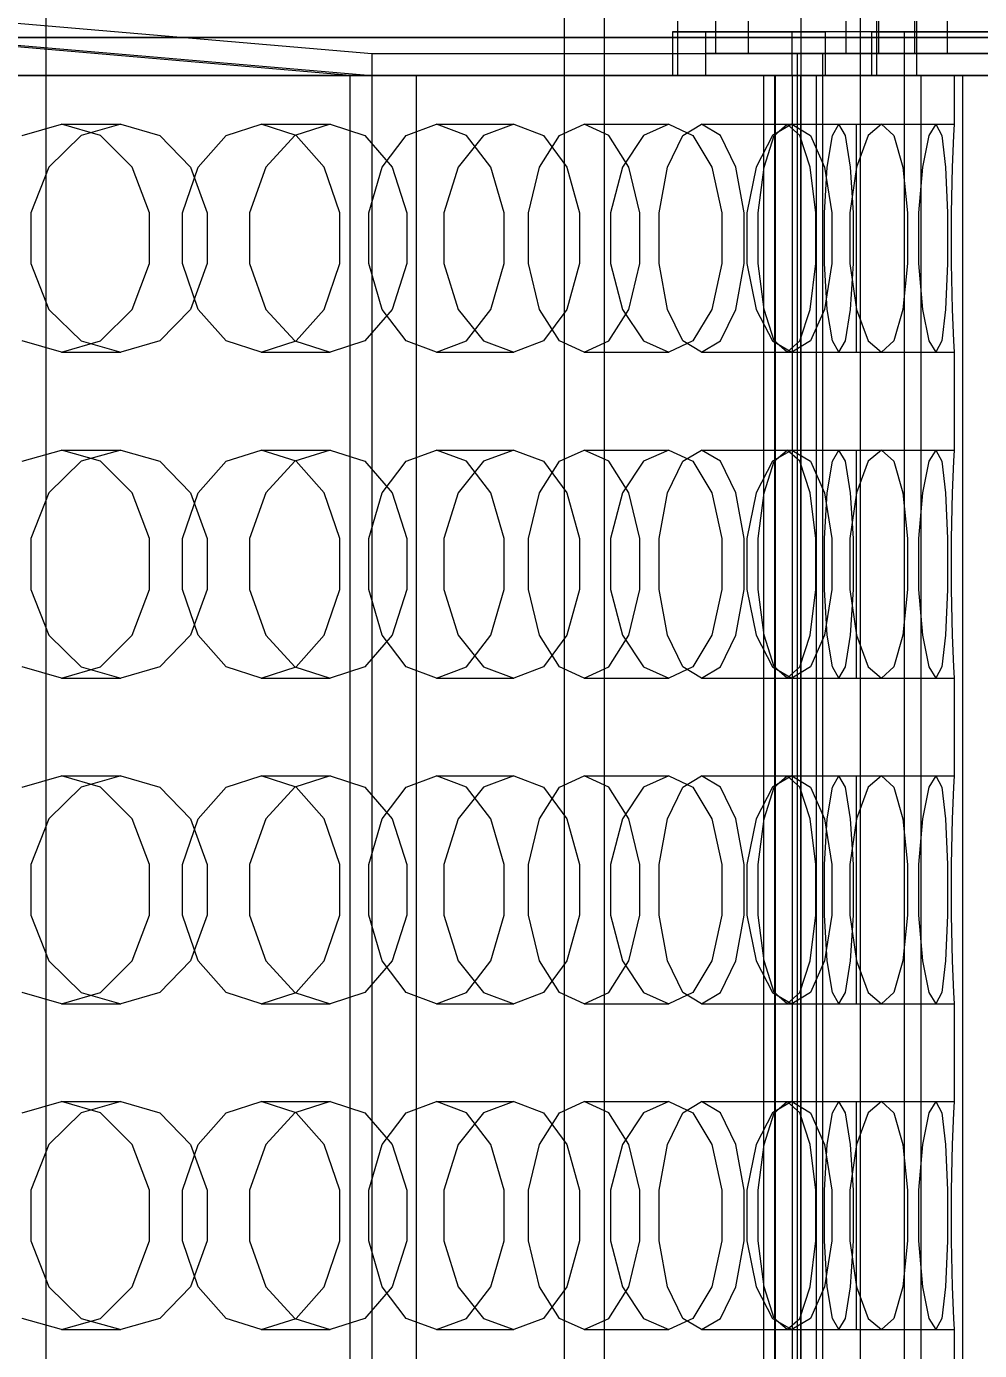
# Model space of a CAD drawing. Header units: millimetres. Extents: x -1970 to 34302, y -65268 to 6837.
# Drawn here: x 25549.6 to 25725.1, y -18034.8 to -17791 of the extents above; entities that cross this region are included whole.
import ezdxf

# ---------------------------------------------------------------- set-up
doc = ezdxf.new("R2010")
doc.units = ezdxf.units.MM
for name, color, linetype, lineweight in [('COTAS_P', 1, 'Continuous', 0), ('superior_briquetadora', 7, 'Continuous', 0), ('superior_C02', 7, 'Continuous', 0), ('superior_C02-briq', 7, 'Continuous', 0), ('superior_C05', 7, 'Continuous', 0)]:
    doc.layers.add(name, color=color, linetype=linetype, lineweight=lineweight)
doc.dimstyles.new('R19_100', dxfattribs={"dimtxt": 250, "dimasz": 150, "dimexe": 150, "dimexo": 80, "dimgap": 100, "dimtad": 1, "dimtih": 1, "dimtoh": 1, "dimdsep": 46, "dimcen": 0.09, "dimadec": 0, "dimazin": 0, "dimtfac": 1, "dimtdec": 4, "dimtofl": 0, "dimtmove": 0, "dimatfit": 3, "dimfxl": 1, "dimtolj": 1, "dimtzin": 0, "dimarcsym": 0})

# ---------------------------------------------------------------- blocks, each defined once
blk = doc.blocks.new('*D23')
at = {"layer": 'COTAS_P', "color": 0, "lineweight": -2, "transparency": 16777216}
for p, q in [((25128.19, -17920), (25128.19, -16950)), ((27628.19, -17920), (27628.19, -16950)), ((25278.19, -17100), (27478.19, -17100))]:
    blk.add_line(p, q, dxfattribs=at)
at = {"layer": 'COTAS_P', "color": 0, "transparency": 16777216}
for points in [[(25278.19, -17075), (25278.19, -17125), (25128.19, -17100)], [(27478.19, -17075), (27478.19, -17125), (27628.19, -17100)]]:
    blk.add_solid(points, dxfattribs=at)
at = {"layer": 'Defpoints', "color": 0, "transparency": 16777216}
for p in [(27628.19, -17100), (25128.19, -18000), (27628.19, -18000)]:
    blk.add_point(p, dxfattribs=at)

msp = doc.modelspace()

# ---------------------------------------------------------------- linework, layer by layer
at = {"layer": 'superior_briquetadora'}
for p, q in [((25531.187, -17789), (25613.187, -17796)), ((25669.542, -17792), (25669.542, -17790)), ((25676.542, -17796), (25676.542, -17790)), ((25682.542, -17790), (25682.542, -17796)), ((25700.542, -17796), (25700.542, -17790)), ((25706.187, -17792), (25706.187, -17790)), ((25706.542, -17790), (25706.542, -17796)), ((25713.187, -17796), (25713.187, -17790)), ((25713.542, -17790), (25713.542, -17792)), ((25719.187, -17790), (25719.187, -17796)), ((25609.187, -17800), (25527.187, -17793)), ((25928.187, -17793), (25528.187, -17793)), ((25531.187, -17793), (25613.187, -17800)), ((25531.187, -17793), (25925.187, -17793)), ((25668.561, -17792), (25690.547, -17792)), ((25674.689, -17792), (25668.561, -17792)), ((25668.561, -17792), (25668.561, -17800)), ((25713.542, -17792), (25669.542, -17792)), ((25669.542, -17800), (25669.542, -17792)), ((25696.676, -17792), (25674.689, -17792)), ((25674.689, -17800), (25674.689, -17792)), ((25690.547, -17792), (25696.676, -17792)), ((25690.547, -17792), (25690.547, -17800)), ((25696.676, -17792), (25696.676, -17800)), ((25705.205, -17792), (25890.537, -17792)), ((25711.334, -17792), (25705.205, -17792)), ((25705.205, -17792), (25705.205, -17800)), ((25750.187, -17792), (25706.187, -17792)), ((25706.187, -17800), (25706.187, -17792)), ((25896.665, -17792), (25711.334, -17792)), ((25711.334, -17800), (25711.334, -17792)), ((25713.542, -17792), (25713.542, -17800)), ((25613.187, -17796), (25843.187, -17796)), ((25613.187, -17796), (25613.187, -17800)), ((25613.187, -17796), (25696.187, -17796)), ((25711.334, -17796), (25674.689, -17796)), ((25674.689, -17796), (25691.542, -17796)), ((25674.689, -17800), (25674.689, -17796)), ((25682.542, -17796), (25676.542, -17796)), ((25691.542, -17796), (25728.187, -17796)), ((25691.542, -17796), (25691.542, -17800)), ((25696.187, -17796), (25760.187, -17796)), ((25696.187, -17796), (25696.187, -17800)), ((25706.542, -17796), (25700.542, -17796)), ((25901.808, -17796), (25711.334, -17796)), ((25711.334, -17796), (25728.187, -17796)), ((25711.334, -17800), (25711.334, -17796)), ((25719.187, -17796), (25713.187, -17796)), ((25535.673, -17800), (25552.267, -17800)), ((25555.995, -17800), (25537.418, -17800)), ((25551.7, -17800), (25537.777, -17800)), ((25538.597, -17800), (25552.439, -17800)), ((25538.955, -17800), (25557.457, -17800)), ((25559.216, -17800), (25544.617, -17800)), ((25562.947, -17800), (25551.7, -17800)), ((25552.267, -17800), (25568.285, -17800)), ((25552.439, -17800), (25563.459, -17800)), ((25572.829, -17800), (25555.995, -17800)), ((25557.457, -17800), (25574.073, -17800)), ((25576.437, -17800), (25559.216, -17800)), ((25569.29, -17800), (25562.947, -17800)), ((25563.459, -17800), (25569.473, -17800)), ((25568.285, -17800), (25583.687, -17800)), ((25569.473, -17800), (25569.29, -17800)), ((25586.272, -17800), (25572.829, -17800)), ((25574.073, -17800), (25587.175, -17800)), ((25593.657, -17800), (25576.437, -17800)), ((25583.687, -17800), (25598.434, -17800)), ((25595.008, -17800), (25586.272, -17800)), ((25587.175, -17800), (25595.483, -17800)), ((25608.256, -17800), (25593.657, -17800)), ((25598.182, -17800), (25595.008, -17800)), ((25595.483, -17800), (25598.182, -17800)), ((25598.434, -17800), (25612.487, -17800)), ((25618.011, -17800), (25608.256, -17800)), ((25609.187, -18160), (25609.187, -17800)), ((25609.187, -17800), (25613.187, -17800)), ((25692.187, -17800), (25609.187, -17800)), ((25612.487, -17800), (25625.809, -17800)), ((25613.187, -17800), (25613.187, -18160)), ((25843.187, -17800), (25613.187, -17800)), ((25613.187, -17800), (25696.187, -17800)), ((25621.437, -17800), (25618.011, -17800)), ((25621.437, -18160), (25621.437, -17800)), ((25625.809, -17800), (25638.368, -17800)), ((25638.368, -17800), (25650.131, -17800)), ((25650.131, -17800), (25661.067, -17800)), ((25661.067, -17800), (25671.149, -17800)), ((25690.547, -17800), (25668.561, -17800)), ((25668.561, -17800), (25674.689, -17800)), ((25713.542, -17800), (25669.542, -17800)), ((25671.149, -17800), (25680.35, -17800)), ((25674.689, -17800), (25711.334, -17800)), ((25691.542, -17800), (25674.689, -17800)), ((25674.689, -17800), (25696.676, -17800)), ((25680.35, -17800), (25688.648, -17800)), ((25685.413, -17800), (25722.058, -17800)), ((25685.413, -18160), (25685.413, -17800)), ((25685.413, -17800), (25691.542, -17800)), ((25687.395, -17800), (25714.398, -17800)), ((25687.395, -18160), (25687.395, -17800)), ((25687.395, -17800), (25695.055, -17800)), ((25687.545, -17800), (25711.334, -17800)), ((25687.545, -18160), (25687.545, -17800)), ((25687.545, -17800), (25690.609, -17800)), ((25688.648, -17800), (25696.02, -17800)), ((25696.676, -17800), (25690.547, -17800)), ((25714.398, -17800), (25690.609, -17800)), ((25690.609, -17800), (25690.609, -18160)), ((25728.187, -17800), (25691.542, -17800)), ((25691.542, -17800), (25691.542, -18160)), ((25692.187, -18160), (25692.187, -17800)), ((25692.187, -17800), (25696.187, -17800)), ((25722.058, -17800), (25695.055, -17800)), ((25695.055, -17800), (25695.055, -18160)), ((25696.02, -17800), (25702.448, -17800)), ((25696.187, -17800), (25696.187, -18160)), ((25760.187, -17800), (25696.187, -17800)), ((25702.448, -17800), (25707.915, -17800)), ((25890.537, -17800), (25705.205, -17800)), ((25705.205, -17800), (25711.334, -17800)), ((25750.187, -17800), (25706.187, -17800)), ((25707.915, -17800), (25712.407, -17800)), ((25711.334, -17800), (25901.808, -17800)), ((25711.334, -18160), (25711.334, -17800)), ((25711.334, -17800), (25714.398, -17800)), ((25728.187, -17800), (25711.334, -17800)), ((25711.334, -17800), (25896.665, -17800)), ((25712.407, -17800), (25715.913, -17800)), ((25714.398, -17800), (25909.371, -17800)), ((25714.398, -18160), (25714.398, -17800)), ((25714.398, -17800), (25722.058, -17800)), ((25904.872, -17800), (25714.398, -17800)), ((25715.913, -17800), (25718.424, -17800)), ((25718.424, -17800), (25719.933, -17800)), ((25719.933, -17800), (25720.437, -17800)), ((25720.437, -17800), (25720.437, -17809)), ((25722.058, -17800), (25926.674, -17800)), ((25722.058, -18160), (25722.058, -17800)), ((25722.058, -17800), (25728.187, -17800)), ((25917.032, -17800), (25722.058, -17800)), ((25548.787, -17811.08), (25556.016, -17809)), ((25556.016, -17809), (25566.973, -17809)), ((25563.244, -17811.08), (25556.016, -17809)), ((25566.973, -17809), (25559.679, -17811.08)), ((25566.973, -17809), (25574.138, -17811.08)), ((25586.378, -17811.08), (25592.821, -17809)), ((25592.821, -17809), (25605.549, -17809)), ((25599.264, -17811.08), (25592.821, -17809)), ((25605.549, -17809), (25599.031, -17811.08)), ((25605.549, -17809), (25611.918, -17811.08)), ((25619.552, -17811.08), (25625.099, -17809)), ((25625.099, -17809), (25639.379, -17809)), ((25630.646, -17811.08), (25625.099, -17809)), ((25639.379, -17809), (25633.748, -17811.08)), ((25639.379, -17809), (25644.843, -17811.08)), ((25647.741, -17811.08), (25652.297, -17809)), ((25652.297, -17809), (25667.885, -17809)), ((25656.852, -17811.08), (25652.297, -17809)), ((25667.885, -17809), (25663.237, -17811.08)), ((25667.885, -17809), (25672.35, -17811.08)), ((25670.462, -17811.08), (25673.948, -17809)), ((25673.948, -17809), (25690.578, -17809)), ((25677.435, -17811.08), (25673.948, -17809)), ((25690.578, -17809), (25686.993, -17811.08)), ((25687.326, -17811.08), (25689.684, -17809)), ((25689.684, -17809), (25707.071, -17809)), ((25692.043, -17811.08), (25689.684, -17809)), ((25690.578, -17809), (25693.968, -17811.08)), ((25698.046, -17811.08), (25699.235, -17809)), ((25699.235, -17809), (25717.081, -17809)), ((25700.424, -17811.08), (25699.235, -17809)), ((25702.437, -17809), (25720.437, -17809)), ((25702.437, -17811.08), (25702.437, -17809)), ((25707.071, -17809), (25704.61, -17811.08)), ((25707.071, -17809), (25709.327, -17811.08)), ((25717.081, -17809), (25715.786, -17811.08)), ((25717.081, -17809), (25718.165, -17811.08)), ((25720.437, -17809), (25720.331, -17811.08)), ((25559.679, -17811.08), (25553.738, -17816.906)), ((25569.041, -17816.907), (25563.244, -17811.08)), ((25574.138, -17811.08), (25579.79, -17816.906)), ((25581.212, -17816.907), (25586.378, -17811.08)), ((25599.031, -17811.08), (25593.697, -17816.906)), ((25604.431, -17816.907), (25599.264, -17811.08)), ((25611.918, -17811.08), (25616.916, -17816.906)), ((25615.104, -17816.907), (25619.552, -17811.08)), ((25633.748, -17811.08), (25629.112, -17816.906)), ((25635.094, -17816.907), (25630.646, -17811.08)), ((25644.087, -17816.907), (25647.741, -17811.08)), ((25644.843, -17811.08), (25649.102, -17816.906)), ((25660.506, -17816.907), (25656.852, -17811.08)), ((25663.237, -17811.08), (25659.378, -17816.906)), ((25667.665, -17816.907), (25670.462, -17811.08)), ((25672.35, -17811.08), (25675.797, -17816.906)), ((25680.232, -17816.907), (25677.435, -17811.08)), ((25686.993, -17811.08), (25683.978, -17816.906)), ((25685.435, -17816.907), (25687.326, -17811.08)), ((25693.934, -17816.907), (25692.043, -17811.08)), ((25693.968, -17811.08), (25696.544, -17816.906)), ((25697.092, -17816.907), (25698.046, -17811.08)), ((25701.378, -17816.907), (25700.424, -17811.08)), ((25702.437, -17816.907), (25702.437, -17811.08)), ((25704.61, -17811.08), (25702.49, -17816.906)), ((25709.327, -17811.08), (25710.988, -17816.906)), ((25715.786, -17811.08), (25714.597, -17816.906)), ((25718.165, -17811.08), (25718.883, -17816.906)), ((25720.331, -17811.08), (25720.093, -17816.906)), ((25553.738, -17816.906), (25550.405, -17825.326)), ((25572.258, -17825.327), (25569.041, -17816.907)), ((25578.344, -17825.327), (25581.212, -17816.907)), ((25579.79, -17816.906), (25582.89, -17825.326)), ((25593.697, -17816.906), (25590.694, -17825.326)), ((25607.298, -17825.327), (25604.431, -17816.907)), ((25612.636, -17825.327), (25615.104, -17816.907)), ((25616.916, -17816.906), (25619.648, -17825.326)), ((25629.112, -17816.906), (25626.492, -17825.326)), ((25637.563, -17825.327), (25635.094, -17816.907)), ((25642.06, -17825.327), (25644.087, -17816.907)), ((25649.102, -17816.906), (25651.419, -17825.326)), ((25659.378, -17816.906), (25657.185, -17825.326)), ((25662.533, -17825.327), (25660.506, -17816.907)), ((25666.114, -17825.327), (25667.665, -17816.907)), ((25675.797, -17816.906), (25677.659, -17825.326)), ((25681.783, -17825.327), (25680.232, -17816.907)), ((25683.978, -17816.906), (25682.25, -17825.326)), ((25684.385, -17825.327), (25685.435, -17816.907)), ((25694.983, -17825.327), (25693.934, -17816.907)), ((25696.544, -17816.906), (25697.919, -17825.326)), ((25696.562, -17825.327), (25697.092, -17816.907)), ((25702.49, -17816.906), (25701.256, -17825.326)), ((25701.907, -17825.327), (25701.378, -17816.907)), ((25702.437, -17825.327), (25702.437, -17816.907)), ((25710.988, -17816.906), (25711.853, -17825.326)), ((25714.597, -17816.906), (25713.878, -17825.326)), ((25718.883, -17816.906), (25719.223, -17825.326)), ((25720.093, -17816.906), (25719.902, -17825.326)), ((25550.405, -17825.326), (25550.405, -17834.674)), ((25572.258, -17834.673), (25572.258, -17825.327)), ((25578.344, -17834.673), (25578.344, -17825.327)), ((25582.89, -17825.326), (25582.89, -17834.674)), ((25590.694, -17825.326), (25590.694, -17834.674)), ((25607.298, -17834.673), (25607.298, -17825.327)), ((25612.636, -17834.673), (25612.636, -17825.327)), ((25619.648, -17825.326), (25619.648, -17834.674)), ((25626.492, -17825.326), (25626.492, -17834.674)), ((25637.563, -17834.673), (25637.563, -17825.327)), ((25642.06, -17834.673), (25642.06, -17825.327)), ((25651.419, -17825.326), (25651.419, -17834.674)), ((25657.185, -17825.326), (25657.185, -17834.674)), ((25662.533, -17834.673), (25662.533, -17825.327)), ((25666.114, -17834.673), (25666.114, -17825.327)), ((25677.659, -17825.326), (25677.659, -17834.674)), ((25681.783, -17834.673), (25681.783, -17825.327)), ((25682.25, -17825.326), (25682.25, -17834.674)), ((25684.385, -17834.673), (25684.385, -17825.327)), ((25694.983, -17834.673), (25694.983, -17825.327)), ((25696.562, -17834.673), (25696.562, -17825.327)), ((25697.919, -17825.326), (25697.919, -17834.674)), ((25701.256, -17825.326), (25701.256, -17834.674)), ((25701.907, -17834.673), (25701.907, -17825.327)), ((25702.437, -17834.673), (25702.437, -17825.327)), ((25711.853, -17825.326), (25711.853, -17834.674)), ((25713.878, -17825.326), (25713.878, -17834.674)), ((25719.223, -17825.326), (25719.223, -17834.674)), ((25719.902, -17825.326), (25719.902, -17834.674)), ((25550.405, -17834.674), (25553.738, -17843.094)), ((25569.041, -17843.093), (25572.258, -17834.673)), ((25581.212, -17843.093), (25578.344, -17834.673)), ((25582.89, -17834.674), (25579.79, -17843.094)), ((25590.694, -17834.674), (25593.697, -17843.094)), ((25604.431, -17843.093), (25607.298, -17834.673)), ((25615.104, -17843.093), (25612.636, -17834.673)), ((25619.648, -17834.674), (25616.916, -17843.094)), ((25626.492, -17834.674), (25629.112, -17843.094)), ((25635.094, -17843.093), (25637.563, -17834.673)), ((25644.087, -17843.093), (25642.06, -17834.673)), ((25651.419, -17834.674), (25649.102, -17843.094)), ((25657.185, -17834.674), (25659.378, -17843.094)), ((25660.506, -17843.093), (25662.533, -17834.673)), ((25667.665, -17843.093), (25666.114, -17834.673)), ((25677.659, -17834.674), (25675.797, -17843.094)), ((25680.232, -17843.093), (25681.783, -17834.673)), ((25682.25, -17834.674), (25683.978, -17843.094)), ((25685.435, -17843.093), (25684.385, -17834.673)), ((25693.934, -17843.093), (25694.983, -17834.673)), ((25697.919, -17834.674), (25696.544, -17843.094)), ((25697.092, -17843.093), (25696.562, -17834.673)), ((25701.256, -17834.674), (25702.49, -17843.094)), ((25701.378, -17843.093), (25701.907, -17834.673)), ((25702.437, -17843.093), (25702.437, -17834.673)), ((25711.853, -17834.674), (25710.988, -17843.094)), ((25713.878, -17834.674), (25714.597, -17843.094)), ((25719.223, -17834.674), (25718.883, -17843.094)), ((25719.902, -17834.674), (25720.093, -17843.094)), ((25553.738, -17843.094), (25559.679, -17848.92)), ((25563.244, -17848.92), (25569.041, -17843.093)), ((25579.79, -17843.094), (25574.138, -17848.92)), ((25586.378, -17848.92), (25581.212, -17843.093)), ((25593.697, -17843.094), (25599.031, -17848.92)), ((25599.264, -17848.92), (25604.431, -17843.093)), ((25616.916, -17843.094), (25611.918, -17848.92)), ((25619.552, -17848.92), (25615.104, -17843.093)), ((25629.112, -17843.094), (25633.748, -17848.92)), ((25630.646, -17848.92), (25635.094, -17843.093)), ((25647.741, -17848.92), (25644.087, -17843.093)), ((25649.102, -17843.094), (25644.843, -17848.92)), ((25656.852, -17848.92), (25660.506, -17843.093)), ((25659.378, -17843.094), (25663.237, -17848.92)), ((25670.462, -17848.92), (25667.665, -17843.093)), ((25675.797, -17843.094), (25672.35, -17848.92)), ((25677.435, -17848.92), (25680.232, -17843.093)), ((25683.978, -17843.094), (25686.993, -17848.92)), ((25687.326, -17848.92), (25685.435, -17843.093)), ((25692.043, -17848.92), (25693.934, -17843.093)), ((25696.544, -17843.094), (25693.968, -17848.92)), ((25698.046, -17848.92), (25697.092, -17843.093)), ((25700.424, -17848.92), (25701.378, -17843.093)), ((25702.437, -17848.92), (25702.437, -17843.093)), ((25702.49, -17843.094), (25704.61, -17848.92)), ((25710.988, -17843.094), (25709.327, -17848.92)), ((25714.597, -17843.094), (25715.786, -17848.92)), ((25718.883, -17843.094), (25718.165, -17848.92)), ((25720.093, -17843.094), (25720.331, -17848.92)), ((25556.016, -17851), (25548.787, -17848.92)), ((25556.016, -17851), (25563.244, -17848.92)), ((25559.679, -17848.92), (25566.973, -17851)), ((25574.138, -17848.92), (25566.973, -17851)), ((25592.821, -17851), (25586.378, -17848.92)), ((25592.821, -17851), (25599.264, -17848.92)), ((25599.031, -17848.92), (25605.549, -17851)), ((25611.918, -17848.92), (25605.549, -17851)), ((25625.099, -17851), (25619.552, -17848.92)), ((25625.099, -17851), (25630.646, -17848.92)), ((25633.748, -17848.92), (25639.379, -17851)), ((25644.843, -17848.92), (25639.379, -17851)), ((25652.297, -17851), (25647.741, -17848.92)), ((25652.297, -17851), (25656.852, -17848.92)), ((25663.237, -17848.92), (25667.885, -17851)), ((25672.35, -17848.92), (25667.885, -17851)), ((25673.948, -17851), (25670.462, -17848.92)), ((25673.948, -17851), (25677.435, -17848.92)), ((25686.993, -17848.92), (25690.578, -17851)), ((25689.684, -17851), (25687.326, -17848.92)), ((25689.684, -17851), (25692.043, -17848.92)), ((25693.968, -17848.92), (25690.578, -17851)), ((25699.235, -17851), (25698.046, -17848.92)), ((25699.235, -17851), (25700.424, -17848.92)), ((25702.437, -17851), (25702.437, -17848.92)), ((25704.61, -17848.92), (25707.071, -17851)), ((25709.327, -17848.92), (25707.071, -17851)), ((25715.786, -17848.92), (25717.081, -17851)), ((25718.165, -17848.92), (25717.081, -17851)), ((25720.331, -17848.92), (25720.437, -17851)), ((25556.016, -17851), (25566.973, -17851)), ((25592.821, -17851), (25605.549, -17851)), ((25625.099, -17851), (25639.379, -17851)), ((25652.297, -17851), (25667.885, -17851)), ((25673.948, -17851), (25690.578, -17851)), ((25689.684, -17851), (25707.071, -17851)), ((25699.235, -17851), (25717.081, -17851)), ((25702.437, -17851), (25720.437, -17851)), ((25720.437, -17851), (25720.437, -17869)), ((25548.787, -17871.08), (25556.016, -17869)), ((25559.679, -17871.08), (25553.738, -17876.906)), ((25556.016, -17869), (25566.973, -17869)), ((25563.244, -17871.08), (25556.016, -17869)), ((25566.973, -17869), (25559.679, -17871.08)), ((25569.041, -17876.907), (25563.244, -17871.08)), ((25566.973, -17869), (25574.138, -17871.08)), ((25574.138, -17871.08), (25579.79, -17876.906)), ((25581.212, -17876.907), (25586.378, -17871.08)), ((25586.378, -17871.08), (25592.821, -17869)), ((25592.821, -17869), (25605.549, -17869)), ((25599.264, -17871.08), (25592.821, -17869)), ((25599.031, -17871.08), (25593.697, -17876.906)), ((25605.549, -17869), (25599.031, -17871.08)), ((25604.431, -17876.907), (25599.264, -17871.08)), ((25605.549, -17869), (25611.918, -17871.08)), ((25611.918, -17871.08), (25616.916, -17876.906)), ((25615.104, -17876.907), (25619.552, -17871.08)), ((25619.552, -17871.08), (25625.099, -17869)), ((25625.099, -17869), (25639.379, -17869)), ((25630.646, -17871.08), (25625.099, -17869)), ((25633.748, -17871.08), (25629.112, -17876.906)), ((25635.094, -17876.907), (25630.646, -17871.08)), ((25639.379, -17869), (25633.748, -17871.08)), ((25639.379, -17869), (25644.843, -17871.08)), ((25644.087, -17876.907), (25647.741, -17871.08)), ((25644.843, -17871.08), (25649.102, -17876.906)), ((25647.741, -17871.08), (25652.297, -17869)), ((25652.297, -17869), (25667.885, -17869)), ((25656.852, -17871.08), (25652.297, -17869)), ((25660.506, -17876.907), (25656.852, -17871.08)), ((25663.237, -17871.08), (25659.378, -17876.906)), ((25667.885, -17869), (25663.237, -17871.08)), ((25667.665, -17876.907), (25670.462, -17871.08)), ((25667.885, -17869), (25672.35, -17871.08)), ((25670.462, -17871.08), (25673.948, -17869)), ((25672.35, -17871.08), (25675.797, -17876.906)), ((25673.948, -17869), (25690.578, -17869)), ((25677.435, -17871.08), (25673.948, -17869)), ((25680.232, -17876.907), (25677.435, -17871.08)), ((25686.993, -17871.08), (25683.978, -17876.906)), ((25685.435, -17876.907), (25687.326, -17871.08)), ((25690.578, -17869), (25686.993, -17871.08)), ((25687.326, -17871.08), (25689.684, -17869)), ((25689.684, -17869), (25707.071, -17869)), ((25692.043, -17871.08), (25689.684, -17869)), ((25690.578, -17869), (25693.968, -17871.08)), ((25693.934, -17876.907), (25692.043, -17871.08)), ((25693.968, -17871.08), (25696.544, -17876.906)), ((25697.092, -17876.907), (25698.046, -17871.08)), ((25698.046, -17871.08), (25699.235, -17869)), ((25699.235, -17869), (25717.081, -17869)), ((25700.424, -17871.08), (25699.235, -17869)), ((25701.378, -17876.907), (25700.424, -17871.08)), ((25702.437, -17869), (25720.437, -17869)), ((25702.437, -17871.08), (25702.437, -17869)), ((25702.437, -17876.907), (25702.437, -17871.08)), ((25704.61, -17871.08), (25702.49, -17876.906)), ((25707.071, -17869), (25704.61, -17871.08)), ((25707.071, -17869), (25709.327, -17871.08)), ((25709.327, -17871.08), (25710.988, -17876.906)), ((25715.786, -17871.08), (25714.597, -17876.906)), ((25717.081, -17869), (25715.786, -17871.08)), ((25717.081, -17869), (25718.165, -17871.08)), ((25718.165, -17871.08), (25718.883, -17876.906)), ((25720.331, -17871.08), (25720.093, -17876.906)), ((25720.437, -17869), (25720.331, -17871.08)), ((25553.738, -17876.906), (25550.405, -17885.326)), ((25572.258, -17885.327), (25569.041, -17876.907)), ((25578.344, -17885.327), (25581.212, -17876.907)), ((25579.79, -17876.906), (25582.89, -17885.326)), ((25593.697, -17876.906), (25590.694, -17885.326)), ((25607.298, -17885.327), (25604.431, -17876.907)), ((25612.636, -17885.327), (25615.104, -17876.907)), ((25616.916, -17876.906), (25619.648, -17885.326)), ((25629.112, -17876.906), (25626.492, -17885.326)), ((25637.563, -17885.327), (25635.094, -17876.907)), ((25642.06, -17885.327), (25644.087, -17876.907)), ((25649.102, -17876.906), (25651.419, -17885.326)), ((25659.378, -17876.906), (25657.185, -17885.326)), ((25662.533, -17885.327), (25660.506, -17876.907)), ((25666.114, -17885.327), (25667.665, -17876.907)), ((25675.797, -17876.906), (25677.659, -17885.326)), ((25681.783, -17885.327), (25680.232, -17876.907)), ((25683.978, -17876.906), (25682.25, -17885.326)), ((25684.385, -17885.327), (25685.435, -17876.907)), ((25694.983, -17885.327), (25693.934, -17876.907)), ((25696.544, -17876.906), (25697.919, -17885.326)), ((25696.562, -17885.327), (25697.092, -17876.907)), ((25702.49, -17876.906), (25701.256, -17885.326)), ((25701.907, -17885.327), (25701.378, -17876.907)), ((25702.437, -17885.327), (25702.437, -17876.907)), ((25710.988, -17876.906), (25711.853, -17885.326)), ((25714.597, -17876.906), (25713.878, -17885.326)), ((25718.883, -17876.906), (25719.223, -17885.326)), ((25720.093, -17876.906), (25719.902, -17885.326)), ((25550.405, -17885.326), (25550.405, -17894.674)), ((25572.258, -17894.673), (25572.258, -17885.327)), ((25578.344, -17894.673), (25578.344, -17885.327)), ((25582.89, -17885.326), (25582.89, -17894.674)), ((25590.694, -17885.326), (25590.694, -17894.674)), ((25607.298, -17894.673), (25607.298, -17885.327)), ((25612.636, -17894.673), (25612.636, -17885.327)), ((25619.648, -17885.326), (25619.648, -17894.674)), ((25626.492, -17885.326), (25626.492, -17894.674)), ((25637.563, -17894.673), (25637.563, -17885.327)), ((25642.06, -17894.673), (25642.06, -17885.327)), ((25651.419, -17885.326), (25651.419, -17894.674)), ((25657.185, -17885.326), (25657.185, -17894.674)), ((25662.533, -17894.673), (25662.533, -17885.327)), ((25666.114, -17894.673), (25666.114, -17885.327)), ((25677.659, -17885.326), (25677.659, -17894.674)), ((25681.783, -17894.673), (25681.783, -17885.327)), ((25682.25, -17885.326), (25682.25, -17894.674)), ((25684.385, -17894.673), (25684.385, -17885.327)), ((25694.983, -17894.673), (25694.983, -17885.327)), ((25696.562, -17894.673), (25696.562, -17885.327)), ((25697.919, -17885.326), (25697.919, -17894.674)), ((25701.256, -17885.326), (25701.256, -17894.674)), ((25701.907, -17894.673), (25701.907, -17885.327)), ((25702.437, -17894.673), (25702.437, -17885.327)), ((25711.853, -17885.326), (25711.853, -17894.674)), ((25713.878, -17885.326), (25713.878, -17894.674)), ((25719.223, -17885.326), (25719.223, -17894.674)), ((25719.902, -17885.326), (25719.902, -17894.674)), ((25550.405, -17894.674), (25553.738, -17903.094)), ((25569.041, -17903.093), (25572.258, -17894.673)), ((25581.212, -17903.093), (25578.344, -17894.673)), ((25582.89, -17894.674), (25579.79, -17903.094)), ((25590.694, -17894.674), (25593.697, -17903.094)), ((25604.431, -17903.093), (25607.298, -17894.673)), ((25615.104, -17903.093), (25612.636, -17894.673)), ((25619.648, -17894.674), (25616.916, -17903.094)), ((25626.492, -17894.674), (25629.112, -17903.094)), ((25635.094, -17903.093), (25637.563, -17894.673)), ((25644.087, -17903.093), (25642.06, -17894.673)), ((25651.419, -17894.674), (25649.102, -17903.094)), ((25657.185, -17894.674), (25659.378, -17903.094)), ((25660.506, -17903.093), (25662.533, -17894.673)), ((25667.665, -17903.093), (25666.114, -17894.673)), ((25677.659, -17894.674), (25675.797, -17903.094)), ((25680.232, -17903.093), (25681.783, -17894.673)), ((25682.25, -17894.674), (25683.978, -17903.094)), ((25685.435, -17903.093), (25684.385, -17894.673)), ((25693.934, -17903.093), (25694.983, -17894.673)), ((25697.919, -17894.674), (25696.544, -17903.094)), ((25697.092, -17903.093), (25696.562, -17894.673)), ((25701.256, -17894.674), (25702.49, -17903.094)), ((25701.378, -17903.093), (25701.907, -17894.673)), ((25702.437, -17903.093), (25702.437, -17894.673)), ((25711.853, -17894.674), (25710.988, -17903.094)), ((25713.878, -17894.674), (25714.597, -17903.094)), ((25719.223, -17894.674), (25718.883, -17903.094)), ((25719.902, -17894.674), (25720.093, -17903.094)), ((25553.738, -17903.094), (25559.679, -17908.92)), ((25563.244, -17908.92), (25569.041, -17903.093)), ((25579.79, -17903.094), (25574.138, -17908.92)), ((25586.378, -17908.92), (25581.212, -17903.093)), ((25593.697, -17903.094), (25599.031, -17908.92)), ((25599.264, -17908.92), (25604.431, -17903.093)), ((25616.916, -17903.094), (25611.918, -17908.92)), ((25619.552, -17908.92), (25615.104, -17903.093)), ((25629.112, -17903.094), (25633.748, -17908.92)), ((25630.646, -17908.92), (25635.094, -17903.093)), ((25647.741, -17908.92), (25644.087, -17903.093)), ((25649.102, -17903.094), (25644.843, -17908.92)), ((25656.852, -17908.92), (25660.506, -17903.093)), ((25659.378, -17903.094), (25663.237, -17908.92)), ((25670.462, -17908.92), (25667.665, -17903.093)), ((25675.797, -17903.094), (25672.35, -17908.92)), ((25677.435, -17908.92), (25680.232, -17903.093)), ((25683.978, -17903.094), (25686.993, -17908.92)), ((25687.326, -17908.92), (25685.435, -17903.093)), ((25692.043, -17908.92), (25693.934, -17903.093)), ((25696.544, -17903.094), (25693.968, -17908.92)), ((25698.046, -17908.92), (25697.092, -17903.093)), ((25700.424, -17908.92), (25701.378, -17903.093)), ((25702.437, -17908.92), (25702.437, -17903.093)), ((25702.49, -17903.094), (25704.61, -17908.92)), ((25710.988, -17903.094), (25709.327, -17908.92)), ((25714.597, -17903.094), (25715.786, -17908.92)), ((25718.883, -17903.094), (25718.165, -17908.92)), ((25720.093, -17903.094), (25720.331, -17908.92)), ((25556.016, -17911), (25548.787, -17908.92)), ((25556.016, -17911), (25563.244, -17908.92)), ((25559.679, -17908.92), (25566.973, -17911)), ((25574.138, -17908.92), (25566.973, -17911)), ((25592.821, -17911), (25586.378, -17908.92)), ((25592.821, -17911), (25599.264, -17908.92)), ((25599.031, -17908.92), (25605.549, -17911)), ((25611.918, -17908.92), (25605.549, -17911)), ((25625.099, -17911), (25619.552, -17908.92)), ((25625.099, -17911), (25630.646, -17908.92)), ((25633.748, -17908.92), (25639.379, -17911)), ((25644.843, -17908.92), (25639.379, -17911)), ((25652.297, -17911), (25647.741, -17908.92)), ((25652.297, -17911), (25656.852, -17908.92)), ((25663.237, -17908.92), (25667.885, -17911)), ((25672.35, -17908.92), (25667.885, -17911)), ((25673.948, -17911), (25670.462, -17908.92)), ((25673.948, -17911), (25677.435, -17908.92)), ((25686.993, -17908.92), (25690.578, -17911)), ((25689.684, -17911), (25687.326, -17908.92)), ((25689.684, -17911), (25692.043, -17908.92)), ((25693.968, -17908.92), (25690.578, -17911)), ((25699.235, -17911), (25698.046, -17908.92)), ((25699.235, -17911), (25700.424, -17908.92)), ((25702.437, -17911), (25702.437, -17908.92)), ((25704.61, -17908.92), (25707.071, -17911)), ((25709.327, -17908.92), (25707.071, -17911)), ((25715.786, -17908.92), (25717.081, -17911)), ((25718.165, -17908.92), (25717.081, -17911)), ((25720.331, -17908.92), (25720.437, -17911)), ((25556.016, -17911), (25566.973, -17911)), ((25592.821, -17911), (25605.549, -17911)), ((25625.099, -17911), (25639.379, -17911)), ((25652.297, -17911), (25667.885, -17911)), ((25673.948, -17911), (25690.578, -17911)), ((25689.684, -17911), (25707.071, -17911)), ((25699.235, -17911), (25717.081, -17911)), ((25702.437, -17911), (25720.437, -17911)), ((25720.437, -17911), (25720.437, -17929)), ((25548.787, -17931.08), (25556.016, -17929)), ((25556.016, -17929), (25566.973, -17929)), ((25563.244, -17931.08), (25556.016, -17929)), ((25566.973, -17929), (25559.679, -17931.08)), ((25566.973, -17929), (25574.138, -17931.08)), ((25586.378, -17931.08), (25592.821, -17929)), ((25592.821, -17929), (25605.549, -17929)), ((25599.264, -17931.08), (25592.821, -17929)), ((25605.549, -17929), (25599.031, -17931.08)), ((25605.549, -17929), (25611.918, -17931.08)), ((25619.552, -17931.08), (25625.099, -17929)), ((25625.099, -17929), (25639.379, -17929)), ((25630.646, -17931.08), (25625.099, -17929)), ((25639.379, -17929), (25633.748, -17931.08)), ((25639.379, -17929), (25644.843, -17931.08)), ((25647.741, -17931.08), (25652.297, -17929)), ((25652.297, -17929), (25667.885, -17929)), ((25656.852, -17931.08), (25652.297, -17929)), ((25667.885, -17929), (25663.237, -17931.08)), ((25667.885, -17929), (25672.35, -17931.08)), ((25670.462, -17931.08), (25673.948, -17929)), ((25673.948, -17929), (25690.578, -17929)), ((25677.435, -17931.08), (25673.948, -17929)), ((25690.578, -17929), (25686.993, -17931.08)), ((25687.326, -17931.08), (25689.684, -17929)), ((25689.684, -17929), (25707.071, -17929)), ((25692.043, -17931.08), (25689.684, -17929)), ((25690.578, -17929), (25693.968, -17931.08)), ((25698.046, -17931.08), (25699.235, -17929)), ((25699.235, -17929), (25717.081, -17929)), ((25700.424, -17931.08), (25699.235, -17929)), ((25702.437, -17929), (25720.437, -17929)), ((25702.437, -17931.08), (25702.437, -17929)), ((25707.071, -17929), (25704.61, -17931.08)), ((25707.071, -17929), (25709.327, -17931.08)), ((25717.081, -17929), (25715.786, -17931.08)), ((25717.081, -17929), (25718.165, -17931.08)), ((25720.437, -17929), (25720.331, -17931.08)), ((25559.679, -17931.08), (25553.738, -17936.906)), ((25569.041, -17936.907), (25563.244, -17931.08)), ((25574.138, -17931.08), (25579.79, -17936.906)), ((25581.212, -17936.907), (25586.378, -17931.08)), ((25599.031, -17931.08), (25593.697, -17936.906)), ((25604.431, -17936.907), (25599.264, -17931.08)), ((25611.918, -17931.08), (25616.916, -17936.906)), ((25615.104, -17936.907), (25619.552, -17931.08)), ((25633.748, -17931.08), (25629.112, -17936.906)), ((25635.094, -17936.907), (25630.646, -17931.08)), ((25644.087, -17936.907), (25647.741, -17931.08)), ((25644.843, -17931.08), (25649.102, -17936.906)), ((25660.506, -17936.907), (25656.852, -17931.08)), ((25663.237, -17931.08), (25659.378, -17936.906)), ((25667.665, -17936.907), (25670.462, -17931.08)), ((25672.35, -17931.08), (25675.797, -17936.906)), ((25680.232, -17936.907), (25677.435, -17931.08)), ((25686.993, -17931.08), (25683.978, -17936.906)), ((25685.435, -17936.907), (25687.326, -17931.08)), ((25693.934, -17936.907), (25692.043, -17931.08)), ((25693.968, -17931.08), (25696.544, -17936.906)), ((25697.092, -17936.907), (25698.046, -17931.08)), ((25701.378, -17936.907), (25700.424, -17931.08)), ((25702.437, -17936.907), (25702.437, -17931.08)), ((25704.61, -17931.08), (25702.49, -17936.906)), ((25709.327, -17931.08), (25710.988, -17936.906)), ((25715.786, -17931.08), (25714.597, -17936.906)), ((25718.165, -17931.08), (25718.883, -17936.906)), ((25720.331, -17931.08), (25720.093, -17936.906)), ((25553.738, -17936.906), (25550.405, -17945.326)), ((25572.258, -17945.327), (25569.041, -17936.907)), ((25578.344, -17945.327), (25581.212, -17936.907)), ((25579.79, -17936.906), (25582.89, -17945.326)), ((25593.697, -17936.906), (25590.694, -17945.326)), ((25607.298, -17945.327), (25604.431, -17936.907)), ((25612.636, -17945.327), (25615.104, -17936.907)), ((25616.916, -17936.906), (25619.648, -17945.326)), ((25629.112, -17936.906), (25626.492, -17945.326)), ((25637.563, -17945.327), (25635.094, -17936.907)), ((25642.06, -17945.327), (25644.087, -17936.907)), ((25649.102, -17936.906), (25651.419, -17945.326)), ((25659.378, -17936.906), (25657.185, -17945.326)), ((25662.533, -17945.327), (25660.506, -17936.907)), ((25666.114, -17945.327), (25667.665, -17936.907)), ((25675.797, -17936.906), (25677.659, -17945.326)), ((25681.783, -17945.327), (25680.232, -17936.907)), ((25683.978, -17936.906), (25682.25, -17945.326)), ((25684.385, -17945.327), (25685.435, -17936.907)), ((25694.983, -17945.327), (25693.934, -17936.907)), ((25696.544, -17936.906), (25697.919, -17945.326)), ((25696.562, -17945.327), (25697.092, -17936.907)), ((25702.49, -17936.906), (25701.256, -17945.326)), ((25701.907, -17945.327), (25701.378, -17936.907)), ((25702.437, -17945.327), (25702.437, -17936.907)), ((25710.988, -17936.906), (25711.853, -17945.326)), ((25714.597, -17936.906), (25713.878, -17945.326)), ((25718.883, -17936.906), (25719.223, -17945.326)), ((25720.093, -17936.906), (25719.902, -17945.326)), ((25550.405, -17945.326), (25550.405, -17954.674)), ((25572.258, -17954.673), (25572.258, -17945.327)), ((25578.344, -17954.673), (25578.344, -17945.327)), ((25582.89, -17945.326), (25582.89, -17954.674)), ((25590.694, -17945.326), (25590.694, -17954.674)), ((25607.298, -17954.673), (25607.298, -17945.327)), ((25612.636, -17954.673), (25612.636, -17945.327)), ((25619.648, -17945.326), (25619.648, -17954.674)), ((25626.492, -17945.326), (25626.492, -17954.674)), ((25637.563, -17954.673), (25637.563, -17945.327)), ((25642.06, -17954.673), (25642.06, -17945.327)), ((25651.419, -17945.326), (25651.419, -17954.674)), ((25657.185, -17945.326), (25657.185, -17954.674)), ((25662.533, -17954.673), (25662.533, -17945.327)), ((25666.114, -17954.673), (25666.114, -17945.327)), ((25677.659, -17945.326), (25677.659, -17954.674)), ((25681.783, -17954.673), (25681.783, -17945.327)), ((25682.25, -17945.326), (25682.25, -17954.674)), ((25684.385, -17954.673), (25684.385, -17945.327)), ((25694.983, -17954.673), (25694.983, -17945.327)), ((25696.562, -17954.673), (25696.562, -17945.327)), ((25697.919, -17945.326), (25697.919, -17954.674)), ((25701.256, -17945.326), (25701.256, -17954.674)), ((25701.907, -17954.673), (25701.907, -17945.327)), ((25702.437, -17954.673), (25702.437, -17945.327)), ((25711.853, -17945.326), (25711.853, -17954.674)), ((25713.878, -17945.326), (25713.878, -17954.674)), ((25719.223, -17945.326), (25719.223, -17954.674)), ((25719.902, -17945.326), (25719.902, -17954.674)), ((25550.405, -17954.674), (25553.738, -17963.094)), ((25569.041, -17963.093), (25572.258, -17954.673)), ((25581.212, -17963.093), (25578.344, -17954.673)), ((25582.89, -17954.674), (25579.79, -17963.094)), ((25590.694, -17954.674), (25593.697, -17963.094)), ((25604.431, -17963.093), (25607.298, -17954.673)), ((25615.104, -17963.093), (25612.636, -17954.673)), ((25619.648, -17954.674), (25616.916, -17963.094)), ((25626.492, -17954.674), (25629.112, -17963.094)), ((25635.094, -17963.093), (25637.563, -17954.673)), ((25644.087, -17963.093), (25642.06, -17954.673)), ((25651.419, -17954.674), (25649.102, -17963.094)), ((25657.185, -17954.674), (25659.378, -17963.094)), ((25660.506, -17963.093), (25662.533, -17954.673)), ((25667.665, -17963.093), (25666.114, -17954.673)), ((25677.659, -17954.674), (25675.797, -17963.094)), ((25680.232, -17963.093), (25681.783, -17954.673)), ((25682.25, -17954.674), (25683.978, -17963.094)), ((25685.435, -17963.093), (25684.385, -17954.673)), ((25693.934, -17963.093), (25694.983, -17954.673)), ((25697.919, -17954.674), (25696.544, -17963.094)), ((25697.092, -17963.093), (25696.562, -17954.673)), ((25701.256, -17954.674), (25702.49, -17963.094)), ((25701.378, -17963.093), (25701.907, -17954.673)), ((25702.437, -17963.093), (25702.437, -17954.673)), ((25711.853, -17954.674), (25710.988, -17963.094)), ((25713.878, -17954.674), (25714.597, -17963.094)), ((25719.223, -17954.674), (25718.883, -17963.094)), ((25719.902, -17954.674), (25720.093, -17963.094)), ((25553.738, -17963.094), (25559.679, -17968.92)), ((25563.244, -17968.92), (25569.041, -17963.093)), ((25579.79, -17963.094), (25574.138, -17968.92)), ((25586.378, -17968.92), (25581.212, -17963.093)), ((25593.697, -17963.094), (25599.031, -17968.92)), ((25599.264, -17968.92), (25604.431, -17963.093)), ((25616.916, -17963.094), (25611.918, -17968.92)), ((25619.552, -17968.92), (25615.104, -17963.093)), ((25629.112, -17963.094), (25633.748, -17968.92)), ((25630.646, -17968.92), (25635.094, -17963.093)), ((25647.741, -17968.92), (25644.087, -17963.093)), ((25649.102, -17963.094), (25644.843, -17968.92)), ((25656.852, -17968.92), (25660.506, -17963.093)), ((25659.378, -17963.094), (25663.237, -17968.92)), ((25670.462, -17968.92), (25667.665, -17963.093)), ((25675.797, -17963.094), (25672.35, -17968.92)), ((25677.435, -17968.92), (25680.232, -17963.093)), ((25683.978, -17963.094), (25686.993, -17968.92)), ((25687.326, -17968.92), (25685.435, -17963.093)), ((25692.043, -17968.92), (25693.934, -17963.093)), ((25696.544, -17963.094), (25693.968, -17968.92)), ((25698.046, -17968.92), (25697.092, -17963.093)), ((25700.424, -17968.92), (25701.378, -17963.093)), ((25702.437, -17968.92), (25702.437, -17963.093)), ((25702.49, -17963.094), (25704.61, -17968.92)), ((25710.988, -17963.094), (25709.327, -17968.92)), ((25714.597, -17963.094), (25715.786, -17968.92)), ((25718.883, -17963.094), (25718.165, -17968.92)), ((25720.093, -17963.094), (25720.331, -17968.92)), ((25556.016, -17971), (25548.787, -17968.92)), ((25556.016, -17971), (25563.244, -17968.92)), ((25559.679, -17968.92), (25566.973, -17971)), ((25574.138, -17968.92), (25566.973, -17971)), ((25592.821, -17971), (25586.378, -17968.92)), ((25592.821, -17971), (25599.264, -17968.92)), ((25599.031, -17968.92), (25605.549, -17971)), ((25611.918, -17968.92), (25605.549, -17971)), ((25625.099, -17971), (25619.552, -17968.92)), ((25625.099, -17971), (25630.646, -17968.92)), ((25633.748, -17968.92), (25639.379, -17971)), ((25644.843, -17968.92), (25639.379, -17971)), ((25652.297, -17971), (25647.741, -17968.92)), ((25652.297, -17971), (25656.852, -17968.92)), ((25663.237, -17968.92), (25667.885, -17971)), ((25672.35, -17968.92), (25667.885, -17971)), ((25673.948, -17971), (25670.462, -17968.92)), ((25673.948, -17971), (25677.435, -17968.92)), ((25686.993, -17968.92), (25690.578, -17971)), ((25689.684, -17971), (25687.326, -17968.92)), ((25689.684, -17971), (25692.043, -17968.92)), ((25693.968, -17968.92), (25690.578, -17971)), ((25699.235, -17971), (25698.046, -17968.92)), ((25699.235, -17971), (25700.424, -17968.92)), ((25702.437, -17971), (25702.437, -17968.92)), ((25704.61, -17968.92), (25707.071, -17971)), ((25709.327, -17968.92), (25707.071, -17971)), ((25715.786, -17968.92), (25717.081, -17971)), ((25718.165, -17968.92), (25717.081, -17971)), ((25720.331, -17968.92), (25720.437, -17971)), ((25556.016, -17971), (25566.973, -17971)), ((25592.821, -17971), (25605.549, -17971)), ((25625.099, -17971), (25639.379, -17971)), ((25652.297, -17971), (25667.885, -17971)), ((25673.948, -17971), (25690.578, -17971)), ((25689.684, -17971), (25707.071, -17971)), ((25699.235, -17971), (25717.081, -17971)), ((25702.437, -17971), (25720.437, -17971)), ((25720.437, -17971), (25720.437, -17989)), ((25548.787, -17991.08), (25556.016, -17989)), ((25556.016, -17989), (25566.973, -17989)), ((25563.244, -17991.08), (25556.016, -17989)), ((25566.973, -17989), (25559.679, -17991.08)), ((25566.973, -17989), (25574.138, -17991.08)), ((25586.378, -17991.08), (25592.821, -17989)), ((25592.821, -17989), (25605.549, -17989)), ((25599.264, -17991.08), (25592.821, -17989)), ((25605.549, -17989), (25599.031, -17991.08)), ((25605.549, -17989), (25611.918, -17991.08)), ((25619.552, -17991.08), (25625.099, -17989)), ((25625.099, -17989), (25639.379, -17989)), ((25630.646, -17991.08), (25625.099, -17989)), ((25639.379, -17989), (25633.748, -17991.08)), ((25639.379, -17989), (25644.843, -17991.08)), ((25647.741, -17991.08), (25652.297, -17989)), ((25652.297, -17989), (25667.885, -17989)), ((25656.852, -17991.08), (25652.297, -17989)), ((25667.885, -17989), (25663.237, -17991.08)), ((25667.885, -17989), (25672.35, -17991.08)), ((25670.462, -17991.08), (25673.948, -17989)), ((25673.948, -17989), (25690.578, -17989)), ((25677.435, -17991.08), (25673.948, -17989)), ((25690.578, -17989), (25686.993, -17991.08)), ((25687.326, -17991.08), (25689.684, -17989)), ((25689.684, -17989), (25707.071, -17989)), ((25692.043, -17991.08), (25689.684, -17989)), ((25690.578, -17989), (25693.968, -17991.08)), ((25698.046, -17991.08), (25699.235, -17989)), ((25699.235, -17989), (25717.081, -17989)), ((25700.424, -17991.08), (25699.235, -17989)), ((25702.437, -17989), (25720.437, -17989)), ((25702.437, -17991.08), (25702.437, -17989)), ((25707.071, -17989), (25704.61, -17991.08)), ((25707.071, -17989), (25709.327, -17991.08)), ((25717.081, -17989), (25715.786, -17991.08)), ((25717.081, -17989), (25718.165, -17991.08)), ((25720.437, -17989), (25720.331, -17991.08)), ((25559.679, -17991.08), (25553.738, -17996.906)), ((25569.041, -17996.907), (25563.244, -17991.08)), ((25574.138, -17991.08), (25579.79, -17996.906)), ((25581.212, -17996.907), (25586.378, -17991.08)), ((25599.031, -17991.08), (25593.697, -17996.906)), ((25604.431, -17996.907), (25599.264, -17991.08)), ((25611.918, -17991.08), (25616.916, -17996.906)), ((25615.104, -17996.907), (25619.552, -17991.08)), ((25633.748, -17991.08), (25629.112, -17996.906)), ((25635.094, -17996.907), (25630.646, -17991.08)), ((25644.087, -17996.907), (25647.741, -17991.08)), ((25644.843, -17991.08), (25649.102, -17996.906)), ((25660.506, -17996.907), (25656.852, -17991.08)), ((25663.237, -17991.08), (25659.378, -17996.906)), ((25667.665, -17996.907), (25670.462, -17991.08)), ((25672.35, -17991.08), (25675.797, -17996.906)), ((25680.232, -17996.907), (25677.435, -17991.08)), ((25686.993, -17991.08), (25683.978, -17996.906)), ((25685.435, -17996.907), (25687.326, -17991.08)), ((25693.934, -17996.907), (25692.043, -17991.08)), ((25693.968, -17991.08), (25696.544, -17996.906)), ((25697.092, -17996.907), (25698.046, -17991.08)), ((25701.378, -17996.907), (25700.424, -17991.08)), ((25702.437, -17996.907), (25702.437, -17991.08)), ((25704.61, -17991.08), (25702.49, -17996.906)), ((25709.327, -17991.08), (25710.988, -17996.906)), ((25715.786, -17991.08), (25714.597, -17996.906)), ((25718.165, -17991.08), (25718.883, -17996.906)), ((25720.331, -17991.08), (25720.093, -17996.906)), ((25553.738, -17996.906), (25550.405, -18005.326)), ((25572.258, -18005.327), (25569.041, -17996.907)), ((25578.344, -18005.327), (25581.212, -17996.907)), ((25579.79, -17996.906), (25582.89, -18005.326)), ((25593.697, -17996.906), (25590.694, -18005.326)), ((25607.298, -18005.327), (25604.431, -17996.907)), ((25612.636, -18005.327), (25615.104, -17996.907)), ((25616.916, -17996.906), (25619.648, -18005.326)), ((25629.112, -17996.906), (25626.492, -18005.326)), ((25637.563, -18005.327), (25635.094, -17996.907)), ((25642.06, -18005.327), (25644.087, -17996.907)), ((25649.102, -17996.906), (25651.419, -18005.326)), ((25659.378, -17996.906), (25657.185, -18005.326)), ((25662.533, -18005.327), (25660.506, -17996.907)), ((25666.114, -18005.327), (25667.665, -17996.907)), ((25675.797, -17996.906), (25677.659, -18005.326)), ((25681.783, -18005.327), (25680.232, -17996.907)), ((25683.978, -17996.906), (25682.25, -18005.326)), ((25684.385, -18005.327), (25685.435, -17996.907)), ((25694.983, -18005.327), (25693.934, -17996.907)), ((25696.544, -17996.906), (25697.919, -18005.326)), ((25696.562, -18005.327), (25697.092, -17996.907)), ((25702.49, -17996.906), (25701.256, -18005.326)), ((25701.907, -18005.327), (25701.378, -17996.907)), ((25702.437, -18005.327), (25702.437, -17996.907)), ((25710.988, -17996.906), (25711.853, -18005.326)), ((25714.597, -17996.906), (25713.878, -18005.326)), ((25718.883, -17996.906), (25719.223, -18005.326)), ((25720.093, -17996.906), (25719.902, -18005.326)), ((25550.405, -18005.326), (25550.405, -18014.674)), ((25572.258, -18014.673), (25572.258, -18005.327)), ((25578.344, -18014.673), (25578.344, -18005.327)), ((25582.89, -18005.326), (25582.89, -18014.674)), ((25590.694, -18005.326), (25590.694, -18014.674)), ((25607.298, -18014.673), (25607.298, -18005.327)), ((25612.636, -18014.673), (25612.636, -18005.327)), ((25619.648, -18005.326), (25619.648, -18014.674)), ((25626.492, -18005.326), (25626.492, -18014.674)), ((25637.563, -18014.673), (25637.563, -18005.327)), ((25642.06, -18014.673), (25642.06, -18005.327)), ((25651.419, -18005.326), (25651.419, -18014.674)), ((25657.185, -18005.326), (25657.185, -18014.674)), ((25662.533, -18014.673), (25662.533, -18005.327)), ((25666.114, -18014.673), (25666.114, -18005.327)), ((25677.659, -18005.326), (25677.659, -18014.674)), ((25681.783, -18014.673), (25681.783, -18005.327)), ((25682.25, -18005.326), (25682.25, -18014.674)), ((25684.385, -18014.673), (25684.385, -18005.327)), ((25694.983, -18014.673), (25694.983, -18005.327)), ((25696.562, -18014.673), (25696.562, -18005.327)), ((25697.919, -18005.326), (25697.919, -18014.674)), ((25701.256, -18005.326), (25701.256, -18014.674)), ((25701.907, -18014.673), (25701.907, -18005.327)), ((25702.437, -18014.673), (25702.437, -18005.327)), ((25711.853, -18005.326), (25711.853, -18014.674)), ((25713.878, -18005.326), (25713.878, -18014.674)), ((25719.223, -18005.326), (25719.223, -18014.674)), ((25719.902, -18005.326), (25719.902, -18014.674)), ((25550.405, -18014.674), (25553.738, -18023.094)), ((25569.041, -18023.093), (25572.258, -18014.673)), ((25581.212, -18023.093), (25578.344, -18014.673)), ((25582.89, -18014.674), (25579.79, -18023.094)), ((25590.694, -18014.674), (25593.697, -18023.094)), ((25604.431, -18023.093), (25607.298, -18014.673)), ((25615.104, -18023.093), (25612.636, -18014.673)), ((25619.648, -18014.674), (25616.916, -18023.094)), ((25626.492, -18014.674), (25629.112, -18023.094)), ((25635.094, -18023.093), (25637.563, -18014.673)), ((25644.087, -18023.093), (25642.06, -18014.673)), ((25651.419, -18014.674), (25649.102, -18023.094)), ((25657.185, -18014.674), (25659.378, -18023.094)), ((25660.506, -18023.093), (25662.533, -18014.673)), ((25667.665, -18023.093), (25666.114, -18014.673)), ((25677.659, -18014.674), (25675.797, -18023.094)), ((25680.232, -18023.093), (25681.783, -18014.673)), ((25682.25, -18014.674), (25683.978, -18023.094)), ((25685.435, -18023.093), (25684.385, -18014.673)), ((25693.934, -18023.093), (25694.983, -18014.673)), ((25697.919, -18014.674), (25696.544, -18023.094)), ((25697.092, -18023.093), (25696.562, -18014.673)), ((25701.256, -18014.674), (25702.49, -18023.094)), ((25701.378, -18023.093), (25701.907, -18014.673)), ((25702.437, -18023.093), (25702.437, -18014.673)), ((25711.853, -18014.674), (25710.988, -18023.094)), ((25713.878, -18014.674), (25714.597, -18023.094)), ((25719.223, -18014.674), (25718.883, -18023.094)), ((25719.902, -18014.674), (25720.093, -18023.094)), ((25553.738, -18023.094), (25559.679, -18028.92)), ((25563.244, -18028.92), (25569.041, -18023.093)), ((25579.79, -18023.094), (25574.138, -18028.92)), ((25586.378, -18028.92), (25581.212, -18023.093)), ((25593.697, -18023.094), (25599.031, -18028.92)), ((25599.264, -18028.92), (25604.431, -18023.093)), ((25616.916, -18023.094), (25611.918, -18028.92)), ((25619.552, -18028.92), (25615.104, -18023.093)), ((25629.112, -18023.094), (25633.748, -18028.92)), ((25630.646, -18028.92), (25635.094, -18023.093)), ((25647.741, -18028.92), (25644.087, -18023.093)), ((25649.102, -18023.094), (25644.843, -18028.92)), ((25656.852, -18028.92), (25660.506, -18023.093)), ((25659.378, -18023.094), (25663.237, -18028.92)), ((25670.462, -18028.92), (25667.665, -18023.093)), ((25675.797, -18023.094), (25672.35, -18028.92)), ((25677.435, -18028.92), (25680.232, -18023.093)), ((25683.978, -18023.094), (25686.993, -18028.92)), ((25687.326, -18028.92), (25685.435, -18023.093)), ((25692.043, -18028.92), (25693.934, -18023.093)), ((25696.544, -18023.094), (25693.968, -18028.92)), ((25698.046, -18028.92), (25697.092, -18023.093)), ((25700.424, -18028.92), (25701.378, -18023.093)), ((25702.437, -18028.92), (25702.437, -18023.093)), ((25702.49, -18023.094), (25704.61, -18028.92)), ((25710.988, -18023.094), (25709.327, -18028.92)), ((25714.597, -18023.094), (25715.786, -18028.92)), ((25718.883, -18023.094), (25718.165, -18028.92)), ((25720.093, -18023.094), (25720.331, -18028.92)), ((25556.016, -18031), (25548.787, -18028.92)), ((25556.016, -18031), (25563.244, -18028.92)), ((25559.679, -18028.92), (25566.973, -18031)), ((25574.138, -18028.92), (25566.973, -18031)), ((25592.821, -18031), (25586.378, -18028.92)), ((25592.821, -18031), (25599.264, -18028.92)), ((25599.031, -18028.92), (25605.549, -18031)), ((25611.918, -18028.92), (25605.549, -18031)), ((25625.099, -18031), (25619.552, -18028.92)), ((25625.099, -18031), (25630.646, -18028.92)), ((25633.748, -18028.92), (25639.379, -18031)), ((25644.843, -18028.92), (25639.379, -18031)), ((25652.297, -18031), (25647.741, -18028.92)), ((25652.297, -18031), (25656.852, -18028.92)), ((25663.237, -18028.92), (25667.885, -18031)), ((25672.35, -18028.92), (25667.885, -18031)), ((25673.948, -18031), (25670.462, -18028.92)), ((25673.948, -18031), (25677.435, -18028.92)), ((25686.993, -18028.92), (25690.578, -18031)), ((25689.684, -18031), (25687.326, -18028.92)), ((25689.684, -18031), (25692.043, -18028.92)), ((25693.968, -18028.92), (25690.578, -18031)), ((25699.235, -18031), (25698.046, -18028.92)), ((25699.235, -18031), (25700.424, -18028.92)), ((25702.437, -18031), (25702.437, -18028.92)), ((25704.61, -18028.92), (25707.071, -18031)), ((25709.327, -18028.92), (25707.071, -18031)), ((25715.786, -18028.92), (25717.081, -18031)), ((25718.165, -18028.92), (25717.081, -18031)), ((25720.331, -18028.92), (25720.437, -18031)), ((25556.016, -18031), (25566.973, -18031)), ((25592.821, -18031), (25605.549, -18031)), ((25625.099, -18031), (25639.379, -18031)), ((25652.297, -18031), (25667.885, -18031)), ((25673.948, -18031), (25690.578, -18031)), ((25689.684, -18031), (25707.071, -18031)), ((25699.235, -18031), (25717.081, -18031)), ((25702.437, -18031), (25720.437, -18031)), ((25720.437, -18031), (25720.437, -18049))]:
    msp.add_line(p, q, dxfattribs=at)
at = {"layer": 'superior_C02'}
for p, q in [((25648.658, -18300), (25648.658, -17700)), ((25655.964, -17700), (25655.964, -18300))]:
    msp.add_line(p, q, dxfattribs=at)
at = {"layer": 'superior_C02-briq'}
for p, q in [((25553.187, -17700), (25553.187, -18300)), ((25703.187, -18300), (25703.187, -17700))]:
    msp.add_line(p, q, dxfattribs=at)
at = {"layer": 'superior_C05'}
msp.add_line((25692.187, -17750), (25692.187, -18250), dxfattribs=at)

# ---------------------------------------------------------------- dimensions: what is measured, and where the dimension line sits
at = {"layer": 'COTAS_P'}
dim = msp.add_aligned_dim(p1=(25128.187, -18000), p2=(27628.187, -18000), distance=900, text='<> P', dimstyle='R19_100', dxfattribs=at)
dim.commit()
dim.dimension.update_dxf_attribs({"geometry": '*D23', "text_midpoint": (26378.187, -17100)})

doc.saveas('drawing.dxf')
